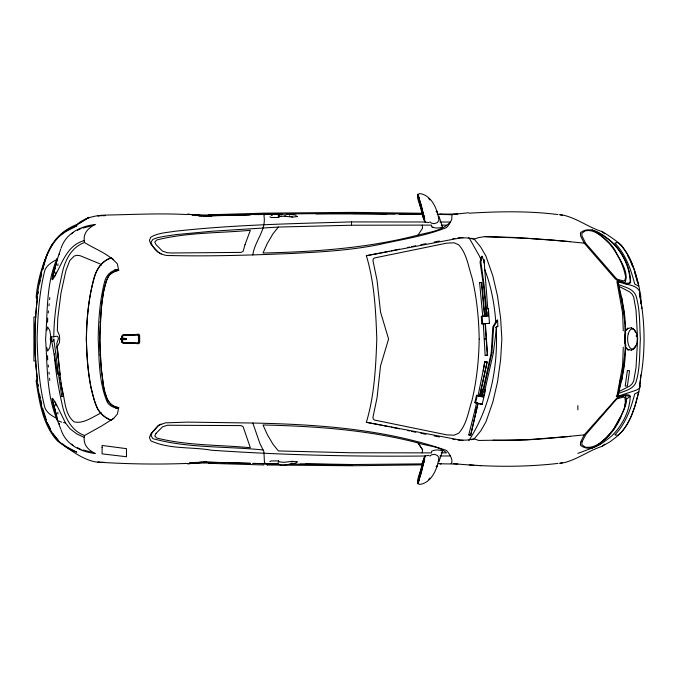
<?xml version="1.0" encoding="UTF-8"?>
<svg xmlns="http://www.w3.org/2000/svg" width="678" height="678" viewBox="0 0 678 678"><rect width="100%" height="100%" fill="white"/><g stroke="black" fill="none" stroke-linecap="round" stroke-linejoin="round"><path stroke-width="1.02" d="M122.438 338.356L126.371 338.525L126.371 339.475L120.837 339.466L120.837 338.534C124.769 337.373 130.066 339.932 122.472 339.661M484.109 263.022L484.253 259.581M639.693 292.998L639.735 290.303M115.709 270.446L118.684 270.386C114.557 270.683 110.785 272.87 108.412 276.234C110.692 273.556 114.667 270.937 118.684 270.386L117.404 263.971C108.887 253.852 95.522 249.462 84.53 242.504C82.648 233.783 87.64 228.266 95.293 224.503C80.69 226.13 66.02 233.249 61.113 248.063M113.709 259.649L111.15 257.708C102.344 260.666 96.556 268.827 94.098 277.505C88.598 297.515 86.716 318.313 86.284 339C87.25 362.552 88.216 387.028 97.581 408.995C100.776 414.055 105.454 418.318 111.15 420.292L113.709 418.351L117.404 414.029L118.684 407.614C101.793 405.037 104.141 382.68 101.336 370.23L99.691 339L101.369 307.397C102.692 296.871 103.632 285.921 108.387 276.26M624.819 336.178C626.938 318.067 622.107 299.362 617.811 281.717L617.514 280.582L615.175 278.819L584.233 243.139L580.631 236.02L580.436 232.774C590.75 224.359 604.073 235.774 612.361 242.283C622.853 252.826 630.472 267.437 630.616 282.472L629.489 283.557L626.252 284.201L617.811 281.717L617.505 283.158L617.811 281.717M59.3 254.657L59.325 253.665M121.786 336.22L121.752 341.797L122.862 342.949L138.507 343.653L139.549 342.568L139.549 335.424L138.448 334.373L122.862 335.051L121.786 336.22L121.65 338.763M425.174 221.994L351.56 221.918L351.509 225.223L278.421 227.054L212.028 231.232L176.111 234.588L164.601 236.283L157.584 237.664L152.94 239.334L151.067 242.063C153.186 250.504 161.661 256.157 170.288 255.538C210.655 256.496 251.038 255.114 291.37 253.487C320.686 252.021 350.136 250.402 378.977 244.597C401.537 239.427 424.894 236.207 446.455 227.571L449.039 224.621L451.675 219.655L452.023 214.638L438.158 214.231M101.641 305.041L101.59 306.354C98.92 332.466 99.344 358.916 103.395 384.867C105.166 393.867 107.412 406.486 118.684 407.614L116.701 407.58M623.277 347.195L622.658 365.408L616.904 396.461L618.141 396.147M47.553 322.304L47.697 318.135M86.445 336.941L86.445 341.059M86.521 334.89C86.987 315.592 88.971 296.201 94.352 277.616C96.284 271.208 99.285 264.827 105.115 261.106M269.895 461.642L271.039 460.938L278.565 460.938C275.353 469.023 292.718 462.845 296.04 463.176M483.083 389.562L491.262 352.662L492.813 326.991L496.415 320.626L497.601 320.126L497.864 326.355L495.694 327.576M622.684 364.552L622.624 365.501M483.719 389.689L491.906 352.789L493.686 326.957L497.601 320.126M51.036 339.907L49.765 347.594L47.613 351.077L46.807 347.585M624.438 363.332L617.514 397.418L626.26 394.715L628.964 394.96L630.184 396.147C629.921 410.927 622.412 425.242 612.081 435.623C603.878 442.107 590.707 453.675 580.436 445.226L580.631 441.98L584.233 434.861L617.514 397.418L617.844 396.147C622.099 378.443 627.091 359.671 624.735 341.5C626.523 326.923 623.226 312.321 621.794 297.676M640.727 374.875L640.117 386.884L639.04 388.511L636.379 390.155L617.811 396.283L617.353 395.189L617.811 396.283L619.048 388.18M620.565 378.231L621.794 380.324L625.76 345.407L624.582 339L625.76 332.593M422.047 467.939L418.165 483.109L418.775 481.863M46.807 330.415L47.613 326.923L49.765 330.406L51.036 338.093M48.223 313.007L48.435 310.948M48.952 305.82L49.163 303.769M49.579 299.659L49.791 297.608M61.113 429.937C66.02 444.751 80.69 451.87 95.293 453.497C87.64 449.734 82.648 444.217 84.53 435.496L101.488 426.064L113.709 418.351M624.735 340.865L624.735 337.136M103.581 291.582L101.463 306.354M52.672 277.895L57.359 258.877M422.208 452.887L422.58 449.845L418.063 442.946C367.442 429.742 315.101 426.208 262.996 424.97L267.285 434.505L272.954 444.217L278.421 450.946L351.509 452.777L431.708 452.879M496.576 327.542L493.296 353.162L484.465 392.121M57.766 265.691L57.994 263.945M431.505 451.895L431.598 451.201C434.657 449.582 439.853 449.599 442.556 451.099M38.053 293.913L38.349 291.921M483.245 370.976L484.711 361.493L487.118 362.01L479.804 396.181L476.549 395.299L474.837 402.579L482.16 404.41L485.55 389.926L482.312 389.214L480.744 396.435L481.778 396.647L483.38 389.426M619.353 386.197L619.65 384.206M619.955 382.214L620.26 380.222M62.69 443.912L65.851 446.446L76.792 452.141C46.985 442.573 40.892 408.215 37.112 381.239L37.188 377.807C34.231 352.035 34.231 325.965 37.188 300.193L37.112 296.761C40.892 269.785 46.985 235.427 76.792 225.859L65.851 231.554L59.096 236.224M639.379 385.011C645.609 354.73 645.609 323.27 639.379 292.989L641.947 308.439M418.546 480.931L424.665 459.362M639.591 388.46L634.964 406.198L630.972 416.733L627.091 424.377L622.675 430.793L616.988 436.429L610.242 441.666L602.132 446.26L604.674 444.2M106.421 280.845L103.259 293.133M278.2 214.29L289.557 214.028L296.04 215.257M138.524 343.56L122.879 342.941L121.786 341.78L121.693 340.136M418.199 482.634L418.114 483.083L418.529 482.448M418.216 482.482L419.563 477.007M479.549 396.062L487.118 362.01M39.519 283.955L40.409 279.912M40.858 277.887L41.739 273.836M192.349 462.565L192.196 463.26L206.341 462.006M478.075 395.715L484.982 361.586L486.982 361.976M475.151 409.359L476.558 403.02L478.134 403.435L470.617 435.335L468.761 434.869L475.151 409.359L476.083 411.978M483.27 391.74L482.134 396.867L483.304 397.24L484.007 394.172M53.554 273.887L55.274 266.556M422.877 461.642L424.674 456.616L422.674 461.701L417.606 483.143L421.063 472.574L424.75 456.608L425.165 455.904L429.072 455.379M474.837 402.579L475.558 402.724L477.287 395.444L481.778 396.647L477.77 395.63M470.617 435.335L477.897 403.334M418.589 480.744L419.038 478.982M379.875 424.843L366.366 422.301C374.476 395.299 375.781 367.001 376.807 339C375.781 310.999 374.476 282.701 366.366 255.699L379.875 253.157M481.033 404.181L481.185 403.546M54.96 268.878L55.35 267.31M55.732 265.42L56.469 262.555M422.648 462.515C423.894 466.642 411.597 486.516 421.419 484.134C432.445 481.38 437.717 467.718 438.886 457.582L437.318 455.404L434.429 454.345L431.479 454.836L429.877 456.133M424.208 460.591L424.513 459.777M55.503 265.691L55.952 263.945M424.182 460.676L424.36 460.023L422.589 465.998L423.792 461.811M421.131 471.303L422.343 466.879M424.106 460.921L424.36 460.023M484.363 262.25L482.041 256.267L480.897 261.945L484.092 285.099L487.211 316.143L488.448 316.16L488.058 312.016M46.901 255.038L42.629 269.785C46.358 249.207 56.664 232.156 76.868 224.511C85.792 216.875 97.132 215.096 108.455 215.019C134.524 214.477 160.661 213.155 186.713 214.553M624.76 405.859L626.328 399.35L630.184 396.147L623.65 395.647L617.514 397.418M291.871 462.21L292.133 461.337L297.413 461.862L296.261 462.226M252.826 254.97C254.597 241.012 266.742 229.986 263.903 215.426L265.412 214.189L282.192 213.994M442.268 451.675L438.937 461.786M418.445 482.753L418.589 482.312M56.181 263.081L56.732 261.479M620.099 417.682C615.7 427.047 609.836 436.157 601.233 442.183L600.937 443.649L593.377 447.599L577.859 453.396M55.435 273.887L56.062 272.149M60.766 249.004L54.664 267.191L52.291 277.319L52.028 279.277L52.596 279.7C61.91 265.7 65.622 245.521 84.318 240.58M278.285 216.57L278.565 217.502L279.361 215.579L279.641 216.494L278.565 217.502L271.039 217.494L269.895 216.799M114.141 406.571L113.404 406.139M108.76 275.836L106.048 281.658M52.511 243.978C43.434 260.216 38.002 278.166 36.163 296.659L37.612 296.905L37.112 296.761M54.562 276.616L55.477 274.827M122.879 335.068L138.448 334.373L139.617 335.407L139.617 342.593L137.88 343.61M468.803 440.692C490.27 407.376 498.432 366.688 496.143 327.466M263.352 450.006C226.74 446.116 188.662 448.489 152.94 438.666L151.067 435.937L152.092 432.572L158.355 425.394L165.373 422.86L187.459 422.114L252.826 423.03L259.869 443.437L263.903 451.675L264.462 462.582L265.92 463.811C267.268 462.777 266.7 466.04 267.505 464.566M625.557 347.094L628.116 349.585L631.142 350.153L633.794 348.712L635.574 345.729M429.877 221.867L431.479 223.164L434.429 223.655L437.318 222.596L438.886 220.418C437.717 210.282 432.445 196.62 421.419 193.866C411.605 191.484 423.886 211.358 422.648 215.485M278.421 227.054L272.954 233.783L267.285 243.495L262.996 253.03C315.101 251.792 367.442 248.258 418.063 235.054L422.58 228.155L422.208 225.113L351.509 225.223M203.281 462.625L203.798 461.879M422.877 216.358L424.674 221.384L421.063 205.426L417.606 194.857L422.674 216.299L425.165 222.096L421.335 205.214L417.716 194.196M482.041 256.267L480.846 257.894L480.075 262.25L483.439 285.175L485.838 308.973M417.716 483.804L421.335 472.786L425.165 455.904M633.735 348.534L634.608 347.407M110.972 404.605L110.607 404.19M366.366 422.301L460.65 440.132L466.761 440.098L474.236 438.869L480.787 430.835L485.923 421.902L492.864 402.02L497.542 381.841L500.601 359.849L501.873 339L500.61 318.151L497.542 296.159L492.864 275.98L485.923 256.098L480.787 247.165L474.236 239.131L466.761 237.902L460.65 237.868L366.366 255.699M130.812 334.652L130.142 334.695M36.646 379.943L36.053 380.629L37.51 380.383L37.002 380.528L37.112 377.578C34.129 351.958 34.129 326.042 37.112 300.422L37.002 297.473L37.51 297.617L36.053 297.371L36.646 298.057M428.742 479.363L429.852 478.109M111.556 273.048L110.972 273.395M625.514 330.33L626.913 328.838M123.176 335.288L122.15 336.373L121.998 339L122.15 341.627L123.176 342.712L137.736 343.356L138.77 342.365L138.77 335.635L137.736 334.644L123.337 335.551L122.447 336.5L122.447 341.5L123.337 342.449L130.557 342.831L137.549 343.093L138.439 342.237L138.439 335.763L137.549 334.907L130.557 335.169M439.903 222.011L450.412 222.028C442.124 230.935 429.301 232.207 418.063 235.054M625.226 331.245L628.108 328.415L631.074 327.796L633.777 329.271L635.498 332.22M484.829 316.151L482.719 316.245L479.609 282.641L481.711 282.446L484.829 316.151L486.736 315.982L486.118 308.617L484.94 308.753L485.575 316.118M71.571 233.91L72.987 232.495M108.387 401.74L108.048 401.012M101.471 412.843C93.2 416.436 83.589 424.225 74.131 421.86C63.961 413.724 65.266 398.181 61.427 386.867M51.113 337.059L50.138 339L51.113 340.941L52.087 339L51.113 337.059L56.867 336.229L58.003 336.873L58.418 338.754L56.799 343.356L60.139 374.095L59.384 374.205M436.59 467.286L437.437 465.693L436.022 466.557M115.133 271.132L114.141 271.429M628.116 349.585L627.608 349.907L628.998 349.695M77.69 224.401L75.072 226.045L89.021 217.282L79.428 223.308M161.11 424.047L158.135 425.911L150.821 433.844L149.44 437.624L150.796 440.81C169.517 449.522 191.416 446.683 211.333 450.209C282.497 455.082 353.857 456.743 425.174 456.006M591.936 448.039C604.793 441.683 614.87 430.759 620.684 417.682C622.489 410.97 628.786 403.249 625.353 396.147M631.498 350.085L633.294 349.102M105.861 260.496L111.15 257.708M84.53 242.504C72.597 246.682 66.088 258.233 62.995 269.819C57.91 291.871 53.943 314.355 53.791 337.042M77.436 230.3L81.004 228.554M601.606 446.514C587.309 451.175 574.961 461.286 559.96 463.464M106.048 396.342L105.531 394.325M618.726 391.689L629.726 386.07L632.015 383.951L633.684 381.011L636.04 367.603L637.625 339L636.04 310.397L633.684 296.989L632.015 294.049L629.726 291.93L618.963 286.345M121.786 341.78L122.218 342.237M205.002 216.028L212.061 215.706M137.736 334.644L138.507 334.347L137.871 334.39M617.768 393.791C624.107 390.96 633.091 389.664 635.913 382.367C640.227 368.425 639.464 353.433 640.363 339C639.464 324.567 640.227 309.575 635.913 295.633C633.091 288.336 624.107 287.04 617.768 284.209M474.236 239.131L478.702 237.546L484.973 236.647L513.365 237.427L552.129 239.987L584.233 243.139M471.515 439.776L473.329 439.175M281.353 215.985L279.641 216.494L285.997 215.951M485.16 355.518L487.262 354.916L487.618 355.34L485.16 355.518L483.304 323.711L481.753 323.779L481.287 316.312L486.736 315.982M37.112 381.239L37.612 381.095L36.163 381.341C39.434 402.198 42.765 425.157 57.706 441.209C69.614 449.124 81.589 459.345 95.929 462.006C126.108 464.049 156.491 464.574 186.713 463.447M203.739 216.045L207.349 215.892M292.133 461.337L284.192 462.311L279.641 461.947L278.565 460.938M271.175 215.451L272.564 215.087M82.902 228.062L91.479 225.859M496.703 326.652L497.864 326.355M399.495 249.173L391.291 250.852M407.597 247.478L409.622 247.055M411.648 246.631L415.699 245.783M380.909 252.945L389.214 251.275M420.767 244.724L425.92 243.699M434.166 242.046L439.319 241.021M98.124 215.968L100.124 215.57M451.167 463.676C453.879 460.625 449.2 453.251 446.455 450.429C384.418 428.962 318.041 424.377 252.826 423.03M557.986 463.421C523.365 467.405 488.092 466.939 453.421 463.65M559.791 463.125L562.494 462.676M452.811 238.69L454.896 238.376M60.139 374.095L57.749 374.298L51.681 340.983M56.52 346.365L57.147 346.289L59.155 368.357M59.444 371.51L63.19 396.503L61.8 396.444L58.359 373.527M453.421 214.35L468.659 212.765M469.295 213.189C498.771 211.417 528.637 210.816 557.986 214.579M487.236 308.643L488.414 308.507L489.482 323.347L488.296 323.482M481.753 323.779L489.482 323.347M493.126 440.225C523.577 441.344 553.977 437.937 584.233 434.861M479.609 282.641L481.711 282.446M199.256 462.303L201.976 462.049M484.16 261.657L487.77 308.905M194.917 463.159L187.594 463.777L204.756 462.286L189.73 462.599L206.282 462.311M114.692 269.827L118.65 269.513C111.921 269.895 106.505 274.615 104.785 281.107C99.835 299.981 98.48 319.558 98.191 339C99.2 360.264 98.827 382.799 107.497 402.605C109.98 406.402 114.379 407.859 118.65 408.487L115.684 408.249M483.304 323.711L486.219 323.584M570.266 436.403L527.306 439.691L478.702 440.454L474.236 438.869M115.641 270.615L118.684 270.386M458.031 237.91L462.93 237.639M206.943 215.935L211.79 215.697M486.118 308.617L488.414 308.507M482.185 316.27L482.719 316.245M250.597 463.371L203.417 462.074L225.944 462.667M450.412 455.972L439.903 455.989M440.378 463.752L441.209 463.727L438.369 463.71M484.728 323.601L485.194 323.584M208.731 214.807L264.047 213.163L352.738 212.375L422.03 213.265M351.56 221.918C292.616 223.664 233.554 224.757 174.89 231.274C166.763 232.639 158.059 232.851 150.796 237.19L149.44 240.376L150.821 244.156L158.135 252.089L161.11 253.953M198.544 216.028L263.903 214.197M208.163 215.943L226.088 215.451M233.469 215.248L250.343 214.79M257.725 214.595L269.488 214.307M219.528 215.494L225.867 215.333M227.986 215.273L250.165 214.706M254.394 214.604L265.895 214.333L263.903 214.358M120.837 339.466L126.371 339.475M284.192 216.121L292.133 217.104L297.413 216.57L296.261 216.214M440.03 214.197L457.786 213.951M300.1 464.091L353.933 464.523M421.886 464.862L352.594 465.752L267.259 464.989M286.396 213.951L352.484 213.239L422.369 214.223M305.541 464.091L352.746 464.532L422.538 463.862M282.395 214.197L264.047 214.358M286.26 214.214L290.811 214.129M315.94 213.909L394.994 213.909M126.049 338.525L120.837 338.534L122.879 338.576L122.879 339.424M195.086 463.032L213.078 462.998M97.649 215.672L105.124 215.672M54.715 266.522L52.257 279.192M35.866 316.973L33.9 316.973L33.925 361.018L35.883 361.027M100.183 322.559L100.276 321.355M99.691 339L99.725 337.61M484.609 339L486.44 339L487.618 355.34M100.183 355.442L100.141 354.263M103.259 384.867L103.073 383.57M616.268 396.147L617.548 396.147M617.751 396.147L623.54 396.147M441.209 452.87L446.48 452.87C438.946 445.785 427.335 446.226 418.063 442.946L422.58 449.845M97.954 462.32L104.505 462.32M195.086 214.968L216.257 215.011M422.208 225.113L431.708 225.121M441.209 225.13L446.48 225.13M101.463 371.646L101.336 370.23M438.513 214.409L441.353 214.401L440.522 214.367M468.761 434.869L470.422 434.878M204.722 215.782L205.603 215.782M399.206 213.934L422.369 214.112M352.891 213.587L386.714 213.909M399.401 214.036L422.657 214.256M252.64 463.421L277.217 463.828M253.36 463.413L277.531 463.955M290.201 464.091L352.484 464.761M440.03 463.803L457.786 464.049M437.2 214.434L452.023 214.638M56.681 415.445L55.732 412.58M263.903 463.701L266.734 463.76M228.054 462.727L250.19 463.328M208.587 463.311L263.903 464.955M484.973 236.647L527.306 238.309L570.266 241.597M61.8 396.444L63.19 396.503M206.129 462.159L205.07 462.184M458.031 440.09L462.93 440.361M206.341 215.994L192.196 214.74L192.349 215.434M474.541 465.303L469.295 464.811M476.651 465.422L480.872 465.667M265.412 214.18L267.666 214.324M116.65 407.461L118.684 407.614M194.917 214.841L187.594 214.223L204.756 215.714M130.151 343.305L130.829 343.365M199.256 215.697L201.976 215.951M431.505 226.105L431.598 226.799C434.657 228.418 439.853 228.401 442.556 226.901M425.165 222.096L429.072 222.621M452.811 439.31L454.896 439.624M472.625 420.606L473.973 420.818M559.791 214.875L562.494 215.324M559.96 214.536C574.961 216.714 587.309 226.825 601.606 231.486M61.647 422.191L57.427 420.513C46.401 395.486 47.452 366.052 45.579 339C47.714 312.355 45.951 283.006 57.249 258.403L56.647 259.589C51.935 262.174 46.926 265.005 44.867 270.268C39.163 292.693 37.748 315.948 37.095 339C37.748 362.044 39.163 385.307 44.867 407.732C46.926 412.995 51.935 415.826 56.647 418.411L60.766 428.996M63.546 422.538L65.452 422.894L70.046 428.784L76.733 433.895L84.318 437.42M98.124 462.032L100.124 462.43M420.767 433.276L425.92 434.301M434.166 435.954L439.319 436.979M491.262 352.662L491.906 352.789M484.397 389.689L485.55 389.926M476.549 395.299L477.287 395.444M380.909 425.055L389.214 426.725M391.291 427.148L399.495 428.827M407.597 430.522L409.622 430.945M411.648 431.369L415.699 432.217M618.921 282.056L616.904 281.539L622.684 313.448M475.558 402.724L482.16 404.41M82.902 449.938L91.479 452.141M636.269 336.5L636.252 335.449M477.541 403.249L477.99 403.376M203.586 462.074L204.103 462.218M617.514 280.582L623.65 282.353L625.345 281.862C628.913 270.649 619.099 259.335 614.675 249.546C608.946 241.148 600.903 234.656 591.936 229.961C613.437 237.673 629.438 259.047 630.184 281.853L628.964 283.04L626.26 283.285L617.514 280.582L624.438 314.668M626.252 284.201C639.752 286.599 641.396 291.057 640.727 303.125M471.515 238.224L473.329 238.826M484.126 261.555L484.389 262.513M484.711 361.493L486.736 362.238M77.436 447.7L81.004 449.446M84.53 435.496C72.597 431.318 66.088 419.767 62.995 408.181C58.867 390.308 55.469 372.197 54.316 353.874M105.861 417.504L111.15 420.292M631.498 327.915L633.294 328.898M436.022 211.443L437.437 212.307L436.59 210.714M628.108 328.415L627.608 328.093L627.769 328.771M51.892 340.644L52.808 341.339L53.587 340.644L53.791 339L58.503 374.197M105.115 416.894C95.217 410.436 93.886 397.63 90.996 387.189C88.326 372.646 86.767 357.899 86.521 343.11M101.471 265.157L99.878 263.801L79.911 255.623L76.648 255.301L74.131 256.14L69.775 260.547L65.868 270.785L60.978 293.167L57.766 318.185L57.35 330.593L59.418 335.322L59.681 339L59.418 342.678L57.477 346.255L57.63 355.679M604.674 233.8C591.648 224.384 623.48 244.529 622.675 247.207C631.947 259.521 636.456 274.632 639.591 289.54M71.571 444.09L72.987 445.505M621.904 254.216L622.285 254.962M625.514 347.67L626.913 349.162M428.742 198.637L429.852 199.891M52.825 433.513L58.079 439.946M418.775 196.137L418.165 194.891L420.411 204.231M278.217 214.214L278.565 217.502M203.281 215.375L203.798 216.121M423.792 216.189L422.589 212.002L424.665 218.638M468.803 237.308L479.549 256.292L481.092 260.233M54.562 401.384L55.477 403.173M47.291 422.792L50.519 429.047M627.438 255.097L630.472 261.098M65.452 422.894L55.791 403.13L52.596 398.3L52.028 398.723L52.969 403.8L57.249 419.597M418.529 195.552L418.165 194.891L418.199 195.366M484.55 269.098C491.186 286.031 494.448 304.134 495.821 322.219M424.513 218.223L418.546 197.069M630.828 262.055L632.625 266.852M55.435 404.113L56.062 405.851M56.181 414.919L56.732 416.521M438.937 216.214L442.268 226.325M622.624 312.499L623.277 330.805M42.629 408.215L46.358 419.877M291.871 216.231L292.133 217.104M289.616 215.612L289.887 216.494M634.422 271.649L635.227 274.454M635.752 276.327L637.354 281.938M419.038 199.018L418.216 195.518M420.724 205.256L422.343 211.121M424.106 217.079L424.36 217.977L424.208 217.409M419.563 200.993L418.589 197.256M625.76 345.407L624.819 341.822M424.182 217.324L424.36 217.977M55.503 412.309L55.952 414.055M54.96 409.122L55.35 410.69M55.274 411.444L53.554 404.113M39.519 394.045L40.409 398.088M40.858 400.113L41.739 404.164M432.844 226.977L432.971 227.562M57.359 419.123L52.672 400.105M38.053 384.087L38.349 386.079M57.766 412.309L57.994 414.055M59.376 372.324L59.774 375.451M60.045 377.536L60.308 379.621M60.715 382.748L60.978 384.833M48.223 364.993L48.435 367.052M48.952 372.18L49.163 374.231M49.579 378.341L49.791 380.392M481.422 282.743L484.507 316.109M485.101 323.576L487.262 354.916M482.168 316.211L482.685 323.669M486.44 339L485.414 323.618M57.147 346.289L57.562 357.815M47.553 355.696L47.697 359.865M59.3 423.343L59.325 424.335M639.693 385.002L639.735 387.697M577.859 405.588L577.859 409.783M122.582 338.576L122.582 339.424M102.09 447.505L102.09 453.87L126.481 456.743L126.481 448.65L102.107 445.463L102.09 447.505M479.176 339C478.88 359.687 476.736 380.341 471.99 400.503C468.278 411.605 466.879 424.267 458.659 433.234L454.099 435.2L446.666 434.852L374.612 420.072L373.332 419.19L372.934 417.445L377.044 397.732L380.536 365.908L388.587 339L380.536 312.092L377.044 280.268L372.934 260.555L373.332 258.81L374.612 257.928L446.666 243.148L454.099 242.8L458.659 244.766C466.879 253.733 468.278 266.395 471.99 277.497C476.736 297.659 478.88 318.313 479.176 339M581.995 441.929L581.826 444.607L585.012 447.082C597.462 449.217 606.844 437.276 613.921 428.691C618.336 419.241 627.667 408.512 624.785 397.562L623.336 397.105L617.15 398.783L615.76 400.105L585.741 434.632L581.995 441.929M625.667 277.2L624.785 280.438L623.336 280.895L617.15 279.217L615.76 277.895L585.741 243.368L581.995 236.071L581.826 233.393L585.012 230.918C595.021 228.605 602.861 237.453 609.446 243.631C617.277 253.309 623.548 264.861 625.667 277.2M627.353 370.654L625.192 386.053L627.379 386.053L629.548 370.654L627.353 370.654M638.803 391.909C634.761 407.351 630.65 424.496 618.005 435.361L614.861 434.852C625.752 423.75 630.896 408.605 634.735 393.876L638.803 391.909M244.995 244.733L243.088 251.428L241.037 252.402L171.348 252.979L167.432 252.758L162.466 251.114L156.042 244.648L154.779 242.038L156.804 239.953C187.238 232.3 219.24 233.207 250.335 230.291L244.995 244.733M156.042 433.352L154.779 435.962L156.804 438.047C187.238 445.7 219.24 444.793 250.335 447.709L243.088 426.572L241.037 425.598L167.432 425.242L162.466 426.886L156.042 433.352M616.37 242.665L614.861 243.148C625.752 254.25 630.896 269.395 634.735 284.124L638.803 286.091C634.761 270.649 630.65 253.504 618.005 242.639L616.37 242.665M203.942 462.201L203.417 462.074L205.756 462.201L203.942 462.201M628.26 333.89A10.145 4.822 89.9 0 0 632.421 349.145A10.145 4.822 89.9 0 0 636.608 333.957A10.145 4.822 89.9 0 0 628.26 333.89"/></g></svg>
